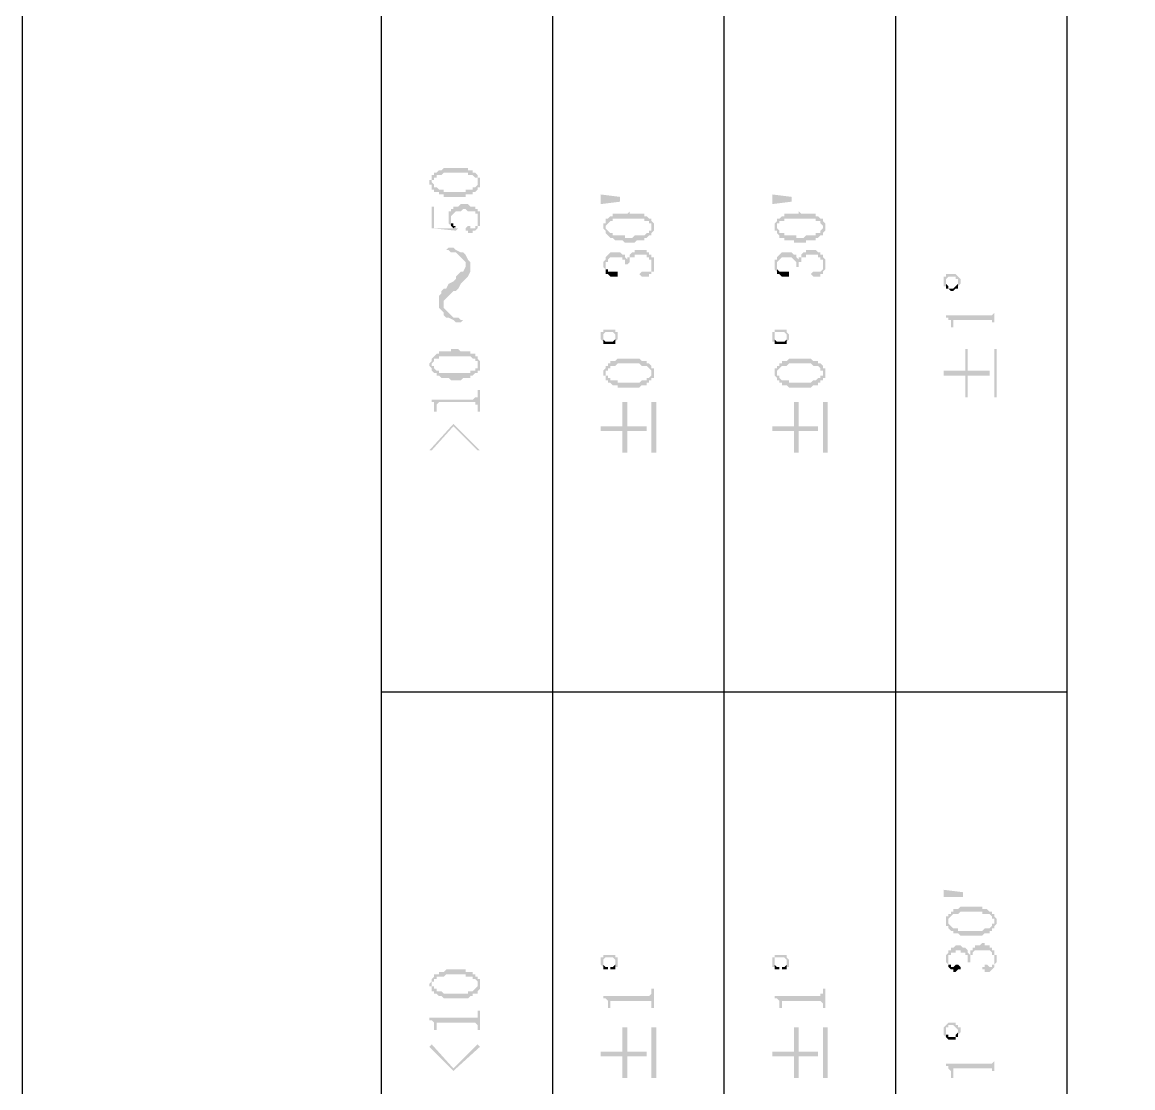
# Model space of a CAD drawing. Header units: millimetres. Extents: x 1167 to 2269, y 1197 to 1555.
# Drawn here: x 1409.28 to 1430.03, y 1494.99 to 1514.91 of the extents above; entities that cross this region are included whole.
import ezdxf

# ---------------------------------------------------------------- set-up
doc = ezdxf.new("R2010")
doc.units = ezdxf.units.MM

msp = doc.modelspace()

# ---------------------------------------------------------------- hatches: boundary and pattern name
at = {"transparency": 33554559}
for points in [[(1416.88561, 1511.91583), (1416.88561, 1511.8707), (1416.93074, 1511.8707), (1416.93074, 1511.82557), (1416.93074, 1511.78043), (1416.93074, 1511.91583), (1416.93074, 1511.96096), (1416.97587, 1511.96096), (1416.97587, 1512.0061), (1417.02101, 1512.0061), (1417.02101, 1512.05123), (1417.11127, 1512.05123), (1417.1564, 1512.09636), (1417.60772, 1512.09636), (1417.60772, 1512.05123), (1417.69799, 1512.05123), (1417.74312, 1512.0061), (1417.78825, 1512.0061), (1417.78825, 1511.96096), (1417.78825, 1511.91583), (1417.78825, 1512.05123), (1417.78825, 1512.05123), (1417.74312, 1512.09636), (1417.69799, 1512.09636), (1417.69799, 1512.14149), (1417.60772, 1512.14149), (1417.60772, 1512.18662), (1417.1564, 1512.18662), (1417.11127, 1512.14149), (1417.06614, 1512.14149), (1417.02101, 1512.09636), (1416.97587, 1512.09636), (1416.97587, 1512.05123), (1416.93074, 1512.05123), (1416.93074, 1512.0061), (1416.93074, 1511.96096), (1416.88561, 1511.96096)], [(1416.93074, 1511.78043), (1416.97587, 1511.78043), (1416.97587, 1511.7353), (1417.06614, 1511.7353), (1417.06614, 1511.69017), (1417.1564, 1511.69017), (1417.1564, 1511.64504), (1417.56259, 1511.64504), (1417.56259, 1511.69017), (1417.69799, 1511.69017), (1417.69799, 1511.7353), (1417.74312, 1511.7353), (1417.78825, 1511.78043), (1417.78825, 1511.82557), (1417.83339, 1511.82557), (1417.83339, 1511.8707), (1417.83339, 1511.91583), (1417.83339, 1511.96096), (1417.83339, 1512.0061), (1417.78825, 1512.0061), (1417.78825, 1512.05123), (1417.78825, 1511.91583), (1417.78825, 1511.8707), (1417.78825, 1511.8707), (1417.74312, 1511.82557), (1417.69799, 1511.82557), (1417.69799, 1511.78043), (1417.56259, 1511.78043), (1417.56259, 1511.7353), (1417.1564, 1511.7353), (1417.1564, 1511.78043), (1417.06614, 1511.78043), (1417.02101, 1511.82557), (1416.97587, 1511.82557), (1416.97587, 1511.8707), (1416.97587, 1511.8707), (1416.93074, 1511.91583), (1416.93074, 1511.91583)], [(1420.08999, 1511.69017), (1420.45105, 1511.64504), (1420.45105, 1511.55477), (1420.08999, 1511.50964)], [(1423.29438, 1511.69017), (1423.65544, 1511.64504), (1423.65544, 1511.55477), (1423.29438, 1511.50964)], [(1416.93074, 1511.46451), (1416.93074, 1511.05832), (1417.38206, 1511.01319), (1417.4272, 1511.05832), (1417.38206, 1511.05832), (1417.38206, 1511.10345), (1417.33693, 1511.05832), (1416.97587, 1511.05832), (1416.97587, 1511.46451)], [(1417.24667, 1511.28398), (1417.24667, 1511.19372), (1417.24667, 1511.14858), (1417.24667, 1511.14858), (1417.2918, 1511.10345), (1417.2918, 1511.23885), (1417.2918, 1511.28398), (1417.2918, 1511.28398), (1417.33693, 1511.32911), (1417.33693, 1511.32911), (1417.38206, 1511.37424), (1417.47233, 1511.37424), (1417.51746, 1511.41938), (1417.56259, 1511.41938), (1417.60772, 1511.37424), (1417.74312, 1511.37424), (1417.74312, 1511.32911), (1417.78825, 1511.32911), (1417.78825, 1511.28398), (1417.78825, 1511.23885), (1417.78825, 1511.10345), (1417.83339, 1511.10345), (1417.83339, 1511.14858), (1417.83339, 1511.23885), (1417.83339, 1511.28398), (1417.83339, 1511.37424), (1417.78825, 1511.37424), (1417.78825, 1511.41938), (1417.74312, 1511.41938), (1417.74312, 1511.46451), (1417.65286, 1511.46451), (1417.60772, 1511.50964), (1417.47233, 1511.50964), (1417.4272, 1511.46451), (1417.33693, 1511.46451), (1417.33693, 1511.41938), (1417.2918, 1511.41938), (1417.2918, 1511.37424), (1417.24667, 1511.37424), (1417.24667, 1511.32911)], [(1420.13513, 1511.05832), (1420.13513, 1511.05832), (1420.18026, 1511.01319), (1420.18026, 1510.96806), (1420.18026, 1511.10345), (1420.18026, 1511.10345), (1420.22539, 1511.14858), (1420.22539, 1511.14858), (1420.27052, 1511.19372), (1420.31566, 1511.19372), (1420.31566, 1511.23885), (1420.90237, 1511.23885), (1420.90237, 1511.19372), (1420.99264, 1511.19372), (1420.99264, 1511.14858), (1421.03777, 1511.14858), (1421.03777, 1511.10345), (1421.03777, 1511.05832), (1421.03777, 1511.23885), (1420.99264, 1511.23885), (1420.94751, 1511.28398), (1420.90237, 1511.28398), (1420.90237, 1511.32911), (1420.63158, 1511.32911), (1420.63158, 1511.37424), (1420.63158, 1511.37424), (1420.58645, 1511.32911), (1420.31566, 1511.32911), (1420.31566, 1511.28398), (1420.27052, 1511.28398), (1420.22539, 1511.23885), (1420.18026, 1511.23885), (1420.18026, 1511.19372), (1420.18026, 1511.14858), (1420.13513, 1511.14858), (1420.13513, 1511.10345)], [(1423.33951, 1511.05832), (1423.33951, 1511.01319), (1423.38464, 1511.01319), (1423.38464, 1510.96806), (1423.38464, 1511.10345), (1423.38464, 1511.14858), (1423.42977, 1511.14858), (1423.42977, 1511.19372), (1423.52004, 1511.19372), (1423.52004, 1511.23885), (1424.10676, 1511.23885), (1424.10676, 1511.19372), (1424.19702, 1511.19372), (1424.19702, 1511.14858), (1424.19702, 1511.14858), (1424.24215, 1511.10345), (1424.24215, 1511.05832), (1424.24215, 1511.23885), (1424.19702, 1511.23885), (1424.15189, 1511.28398), (1424.10676, 1511.28398), (1424.10676, 1511.32911), (1423.83596, 1511.32911), (1423.79083, 1511.37424), (1423.79083, 1511.32911), (1423.52004, 1511.32911), (1423.52004, 1511.28398), (1423.47491, 1511.28398), (1423.42977, 1511.23885), (1423.38464, 1511.23885), (1423.38464, 1511.19372), (1423.38464, 1511.19372), (1423.33951, 1511.14858), (1423.33951, 1511.10345)], [(1417.2918, 1511.10345), (1417.2918, 1511.10345), (1417.33693, 1511.05832), (1417.33693, 1511.05832), (1417.38206, 1511.10345), (1417.33693, 1511.10345), (1417.33693, 1511.14858), (1417.2918, 1511.14858), (1417.2918, 1511.19372), (1417.2918, 1511.23885)], [(1417.56259, 1511.05832), (1417.56259, 1511.01319), (1417.60772, 1511.01319), (1417.60772, 1510.96806), (1417.69799, 1510.96806), (1417.69799, 1511.01319), (1417.74312, 1511.01319), (1417.78825, 1511.05832), (1417.78825, 1511.23885), (1417.78825, 1511.14858), (1417.78825, 1511.10345), (1417.74312, 1511.10345), (1417.74312, 1511.05832), (1417.65286, 1511.05832), (1417.65286, 1511.10345), (1417.60772, 1511.10345)], [(1420.18026, 1510.96806), (1420.22539, 1510.92292), (1420.22539, 1510.92292), (1420.27052, 1510.87779), (1420.31566, 1510.87779), (1420.36079, 1510.83266), (1420.49618, 1510.83266), (1420.54132, 1510.78753), (1420.72184, 1510.78753), (1420.76698, 1510.83266), (1420.90237, 1510.83266), (1420.90237, 1510.87779), (1420.94751, 1510.87779), (1420.99264, 1510.92292), (1421.03777, 1510.92292), (1421.03777, 1510.96806), (1421.03777, 1510.96806), (1421.0829, 1511.01319), (1421.0829, 1511.05832), (1421.0829, 1511.10345), (1421.0829, 1511.14858), (1421.0829, 1511.14858), (1421.03777, 1511.19372), (1421.03777, 1511.05832), (1421.03777, 1511.01319), (1420.99264, 1511.01319), (1420.99264, 1510.96806), (1420.94751, 1510.96806), (1420.90237, 1510.92292), (1420.72184, 1510.92292), (1420.67671, 1510.87779), (1420.54132, 1510.87779), (1420.54132, 1510.92292), (1420.31566, 1510.92292), (1420.31566, 1510.96806), (1420.27052, 1510.96806), (1420.22539, 1511.01319), (1420.22539, 1511.01319), (1420.18026, 1511.05832), (1420.18026, 1511.05832)], [(1423.38464, 1510.96806), (1423.42977, 1510.92292), (1423.42977, 1510.87779), (1423.52004, 1510.87779), (1423.52004, 1510.83266), (1423.70057, 1510.83266), (1423.70057, 1510.78753), (1423.92623, 1510.78753), (1423.92623, 1510.83266), (1424.10676, 1510.83266), (1424.10676, 1510.87779), (1424.15189, 1510.87779), (1424.19702, 1510.92292), (1424.24215, 1510.92292), (1424.24215, 1510.96806), (1424.24215, 1510.96806), (1424.28729, 1511.01319), (1424.28729, 1511.05832), (1424.28729, 1511.10345), (1424.28729, 1511.14858), (1424.28729, 1511.14858), (1424.24215, 1511.19372), (1424.24215, 1511.05832), (1424.24215, 1511.05832), (1424.19702, 1511.01319), (1424.19702, 1510.96806), (1424.10676, 1510.96806), (1424.10676, 1510.92292), (1423.92623, 1510.92292), (1423.8811, 1510.87779), (1423.7457, 1510.87779), (1423.7457, 1510.92292), (1423.52004, 1510.92292), (1423.52004, 1510.96806), (1423.42977, 1510.96806), (1423.42977, 1511.01319), (1423.42977, 1511.01319), (1423.38464, 1511.05832), (1423.38464, 1511.05832)], [(1417.20154, 1510.65213), (1417.24667, 1510.65213), (1417.2918, 1510.607), (1417.38206, 1510.607), (1417.4272, 1510.56187), (1417.47233, 1510.51673), (1417.47233, 1510.51673), (1417.51746, 1510.4716), (1417.56259, 1510.42647), (1417.56259, 1510.11054), (1417.56259, 1510.11054), (1417.60772, 1510.15568), (1417.65286, 1510.24594), (1417.65286, 1510.42647), (1417.60772, 1510.4716), (1417.56259, 1510.56187), (1417.56259, 1510.56187), (1417.51746, 1510.607), (1417.47233, 1510.607), (1417.38206, 1510.65213), (1417.33693, 1510.69726), (1417.24667, 1510.69726)], [(1420.13513, 1510.38134), (1420.13513, 1510.3362), (1420.13513, 1510.3362), (1420.18026, 1510.29107), (1420.18026, 1510.24594), (1420.18026, 1510.38134), (1420.18026, 1510.42647), (1420.22539, 1510.42647), (1420.22539, 1510.4716), (1420.22539, 1510.4716), (1420.27052, 1510.51673), (1420.49618, 1510.51673), (1420.49618, 1510.4716), (1420.54132, 1510.4716), (1420.54132, 1510.42647), (1420.54132, 1510.38134), (1420.58645, 1510.38134), (1420.58645, 1510.3362), (1420.58645, 1510.38134), (1420.63158, 1510.42647), (1420.63158, 1510.4716), (1420.63158, 1510.51673), (1420.72184, 1510.51673), (1420.72184, 1510.56187), (1420.94751, 1510.56187), (1420.94751, 1510.51673), (1420.99264, 1510.51673), (1420.99264, 1510.4716), (1421.03777, 1510.4716), (1421.03777, 1510.42647), (1421.03777, 1510.38134), (1421.03777, 1510.56187), (1420.99264, 1510.56187), (1420.99264, 1510.607), (1420.94751, 1510.607), (1420.94751, 1510.65213), (1420.72184, 1510.65213), (1420.72184, 1510.607), (1420.67671, 1510.607), (1420.63158, 1510.56187), (1420.63158, 1510.51673), (1420.58645, 1510.51673), (1420.58645, 1510.4716), (1420.58645, 1510.4716), (1420.54132, 1510.51673), (1420.54132, 1510.56187), (1420.49618, 1510.56187), (1420.45105, 1510.607), (1420.27052, 1510.607), (1420.22539, 1510.56187), (1420.22539, 1510.56187), (1420.18026, 1510.51673), (1420.18026, 1510.4716), (1420.18026, 1510.4716), (1420.13513, 1510.42647), (1420.13513, 1510.42647)], [(1423.33951, 1510.38134), (1423.33951, 1510.3362), (1423.33951, 1510.29107), (1423.38464, 1510.24594), (1423.38464, 1510.38134), (1423.38464, 1510.42647), (1423.38464, 1510.42647), (1423.42977, 1510.4716), (1423.42977, 1510.4716), (1423.47491, 1510.51673), (1423.65544, 1510.51673), (1423.70057, 1510.4716), (1423.70057, 1510.4716), (1423.7457, 1510.42647), (1423.7457, 1510.38134), (1423.7457, 1510.3362), (1423.79083, 1510.3362), (1423.79083, 1510.42647), (1423.83596, 1510.42647), (1423.83596, 1510.4716), (1423.83596, 1510.51673), (1423.92623, 1510.51673), (1423.92623, 1510.56187), (1424.15189, 1510.56187), (1424.15189, 1510.51673), (1424.19702, 1510.51673), (1424.19702, 1510.4716), (1424.24215, 1510.4716), (1424.24215, 1510.42647), (1424.24215, 1510.38134), (1424.24215, 1510.56187), (1424.19702, 1510.56187), (1424.19702, 1510.607), (1424.15189, 1510.607), (1424.10676, 1510.65213), (1423.92623, 1510.65213), (1423.92623, 1510.607), (1423.8811, 1510.607), (1423.83596, 1510.56187), (1423.83596, 1510.51673), (1423.79083, 1510.51673), (1423.79083, 1510.4716), (1423.79083, 1510.4716), (1423.7457, 1510.51673), (1423.7457, 1510.56187), (1423.70057, 1510.56187), (1423.65544, 1510.607), (1423.47491, 1510.607), (1423.42977, 1510.56187), (1423.42977, 1510.56187), (1423.38464, 1510.51673), (1423.38464, 1510.4716), (1423.33951, 1510.4716), (1423.33951, 1510.42647), (1423.33951, 1510.42647)], [(1417.06614, 1509.65922), (1417.06614, 1509.56896), (1417.11127, 1509.52383), (1417.1564, 1509.47869), (1417.1564, 1509.70435), (1417.20154, 1509.74949), (1417.24667, 1509.79462), (1417.2918, 1509.83975), (1417.33693, 1509.88488), (1417.38206, 1509.88488), (1417.4272, 1509.93002), (1417.47233, 1510.02028), (1417.47233, 1510.02028), (1417.51746, 1510.06541), (1417.56259, 1510.11054), (1417.56259, 1510.38134), (1417.56259, 1510.3362), (1417.51746, 1510.24594), (1417.47233, 1510.24594), (1417.4272, 1510.20081), (1417.38206, 1510.15568), (1417.38206, 1510.11054), (1417.33693, 1510.06541), (1417.24667, 1510.02028), (1417.24667, 1510.02028), (1417.20154, 1509.93002), (1417.1564, 1509.93002), (1417.11127, 1509.88488), (1417.11127, 1509.83975), (1417.06614, 1509.79462), (1417.06614, 1509.74949)], [(1420.18026, 1510.24594), (1420.18026, 1510.20081), (1420.22539, 1510.20081), (1420.27052, 1510.15568), (1420.40592, 1510.15568), (1420.40592, 1510.20081), (1420.40592, 1510.24594), (1420.22539, 1510.24594), (1420.22539, 1510.29107), (1420.18026, 1510.29107), (1420.18026, 1510.38134)], [(1420.81211, 1510.20081), (1420.81211, 1510.20081), (1420.85724, 1510.15568), (1420.99264, 1510.15568), (1420.99264, 1510.20081), (1421.03777, 1510.20081), (1421.03777, 1510.24594), (1421.0829, 1510.24594), (1421.0829, 1510.3362), (1421.0829, 1510.38134), (1421.0829, 1510.42647), (1421.0829, 1510.51673), (1421.03777, 1510.51673), (1421.03777, 1510.3362), (1421.03777, 1510.29107), (1421.03777, 1510.24594), (1420.85724, 1510.24594)], [(1423.38464, 1510.24594), (1423.38464, 1510.20081), (1423.42977, 1510.20081), (1423.47491, 1510.15568), (1423.6103, 1510.15568), (1423.6103, 1510.20081), (1423.6103, 1510.24594), (1423.42977, 1510.24594), (1423.38464, 1510.29107), (1423.38464, 1510.38134)], [(1424.01649, 1510.20081), (1424.01649, 1510.20081), (1424.06163, 1510.15568), (1424.19702, 1510.15568), (1424.19702, 1510.20081), (1424.24215, 1510.20081), (1424.24215, 1510.24594), (1424.24215, 1510.24594), (1424.28729, 1510.29107), (1424.28729, 1510.3362), (1424.28729, 1510.38134), (1424.28729, 1510.42647), (1424.28729, 1510.4716), (1424.24215, 1510.51673), (1424.24215, 1510.3362), (1424.24215, 1510.29107), (1424.24215, 1510.29107), (1424.19702, 1510.24594), (1424.06163, 1510.24594)], [(1426.49876, 1510.06541), (1426.49876, 1510.02028), (1426.49876, 1509.97515), (1426.54389, 1509.97515), (1426.54389, 1510.06541), (1426.54389, 1510.11054), (1426.54389, 1510.11054), (1426.58903, 1510.15568), (1426.72442, 1510.15568), (1426.72442, 1510.11054), (1426.76956, 1510.11054), (1426.76956, 1509.93002), (1426.76956, 1509.97515), (1426.76956, 1509.97515), (1426.81469, 1510.02028), (1426.81469, 1510.06541), (1426.81469, 1510.11054), (1426.76956, 1510.15568), (1426.76956, 1510.15568), (1426.72442, 1510.20081), (1426.54389, 1510.20081), (1426.54389, 1510.15568), (1426.49876, 1510.15568), (1426.49876, 1510.11054), (1426.49876, 1510.11054)], [(1426.54389, 1509.97515), (1426.54389, 1509.93002), (1426.58903, 1509.93002), (1426.63416, 1509.88488), (1426.67929, 1509.88488), (1426.72442, 1509.93002), (1426.76956, 1509.93002), (1426.76956, 1510.06541), (1426.76956, 1510.02028), (1426.76956, 1510.02028), (1426.72442, 1509.97515), (1426.72442, 1509.97515), (1426.67929, 1509.93002), (1426.58903, 1509.93002), (1426.58903, 1509.97515), (1426.58903, 1509.97515), (1426.54389, 1510.02028), (1426.54389, 1510.06541), (1426.54389, 1510.06541)], [(1417.1564, 1509.47869), (1417.1564, 1509.43356), (1417.20154, 1509.38843), (1417.24667, 1509.38843), (1417.33693, 1509.3433), (1417.38206, 1509.29816), (1417.47233, 1509.29816), (1417.51746, 1509.3433), (1417.47233, 1509.3433), (1417.4272, 1509.38843), (1417.33693, 1509.38843), (1417.2918, 1509.43356), (1417.24667, 1509.47869), (1417.24667, 1509.47869), (1417.20154, 1509.52383), (1417.1564, 1509.56896), (1417.1564, 1509.61409)], [(1426.54389, 1509.43356), (1426.54389, 1509.38843), (1426.58903, 1509.38843), (1426.58903, 1509.3433), (1426.63416, 1509.3433), (1426.63416, 1509.25303), (1426.63416, 1509.2079), (1426.67929, 1509.2079), (1426.67929, 1509.29816), (1426.67929, 1509.3433), (1427.40141, 1509.3433), (1427.40141, 1509.29816), (1427.44654, 1509.29816), (1427.44654, 1509.25303), (1427.44654, 1509.2079), (1427.44654, 1509.56896), (1427.44654, 1509.52383), (1427.44654, 1509.47869), (1427.40141, 1509.43356), (1427.35627, 1509.43356)], [(1420.08999, 1509.02737), (1420.08999, 1508.98224), (1420.08999, 1508.98224), (1420.13513, 1508.93711), (1420.13513, 1509.0725), (1420.13513, 1509.0725), (1420.18026, 1509.11764), (1420.31566, 1509.11764), (1420.36079, 1509.0725), (1420.36079, 1508.93711), (1420.36079, 1508.93711), (1420.40592, 1508.98224), (1420.40592, 1509.02737), (1420.40592, 1509.0725), (1420.40592, 1509.11764), (1420.36079, 1509.11764), (1420.36079, 1509.16277), (1420.13513, 1509.16277), (1420.13513, 1509.11764), (1420.08999, 1509.11764), (1420.08999, 1509.0725), (1420.08999, 1509.0725)], [(1423.29438, 1509.02737), (1423.29438, 1508.98224), (1423.29438, 1508.93711), (1423.33951, 1508.93711), (1423.33951, 1509.0725), (1423.33951, 1509.11764), (1423.52004, 1509.11764), (1423.56517, 1509.0725), (1423.56517, 1508.93711), (1423.56517, 1508.93711), (1423.6103, 1508.98224), (1423.6103, 1509.02737), (1423.6103, 1509.0725), (1423.6103, 1509.0725), (1423.56517, 1509.11764), (1423.56517, 1509.16277), (1423.33951, 1509.16277), (1423.33951, 1509.11764), (1423.29438, 1509.11764), (1423.29438, 1509.0725), (1423.29438, 1509.0725)], [(1420.13513, 1508.93711), (1420.13513, 1508.89198), (1420.36079, 1508.89198), (1420.36079, 1509.02737), (1420.36079, 1508.98224), (1420.36079, 1508.98224), (1420.31566, 1508.93711), (1420.18026, 1508.93711), (1420.13513, 1508.98224), (1420.13513, 1509.02737), (1420.13513, 1509.02737)], [(1423.33951, 1508.93711), (1423.33951, 1508.89198), (1423.56517, 1508.89198), (1423.56517, 1509.02737), (1423.56517, 1508.98224), (1423.56517, 1508.98224), (1423.52004, 1508.93711), (1423.38464, 1508.93711), (1423.33951, 1508.98224), (1423.33951, 1509.02737), (1423.33951, 1509.02737)], [(1416.88561, 1508.53092), (1416.88561, 1508.48579), (1416.88561, 1508.48579), (1416.93074, 1508.44065), (1416.93074, 1508.39552), (1416.93074, 1508.53092), (1416.93074, 1508.53092), (1416.97587, 1508.57605), (1416.97587, 1508.62118), (1417.06614, 1508.62118), (1417.06614, 1508.66631), (1417.65286, 1508.66631), (1417.69799, 1508.62118), (1417.74312, 1508.62118), (1417.74312, 1508.57605), (1417.78825, 1508.57605), (1417.78825, 1508.53092), (1417.78825, 1508.66631), (1417.74312, 1508.66631), (1417.74312, 1508.71145), (1417.65286, 1508.71145), (1417.65286, 1508.75658), (1417.47233, 1508.75658), (1417.4272, 1508.80171), (1417.2918, 1508.80171), (1417.2918, 1508.75658), (1417.06614, 1508.75658), (1417.06614, 1508.71145), (1417.02101, 1508.71145), (1416.97587, 1508.66631), (1416.97587, 1508.66631), (1416.93074, 1508.62118), (1416.93074, 1508.57605), (1416.93074, 1508.57605)], [(1426.49876, 1508.39552), (1426.49876, 1508.30526), (1426.90495, 1508.30526), (1426.90495, 1507.89907), (1426.95008, 1507.89907), (1426.95008, 1508.30526), (1427.35627, 1508.30526), (1427.35627, 1508.39552), (1426.95008, 1508.39552), (1426.95008, 1508.80171), (1426.90495, 1508.80171), (1426.90495, 1508.39552)], [(1427.49167, 1507.89907), (1427.49167, 1508.80171), (1427.44654, 1508.80171), (1427.44654, 1507.89907)], [(1416.93074, 1508.39552), (1416.97587, 1508.35039), (1417.02101, 1508.35039), (1417.02101, 1508.30526), (1417.06614, 1508.30526), (1417.11127, 1508.26012), (1417.24667, 1508.26012), (1417.2918, 1508.21499), (1417.47233, 1508.21499), (1417.51746, 1508.26012), (1417.65286, 1508.26012), (1417.65286, 1508.30526), (1417.69799, 1508.30526), (1417.74312, 1508.35039), (1417.78825, 1508.35039), (1417.78825, 1508.39552), (1417.83339, 1508.39552), (1417.83339, 1508.44065), (1417.83339, 1508.53092), (1417.83339, 1508.57605), (1417.83339, 1508.57605), (1417.78825, 1508.62118), (1417.78825, 1508.48579), (1417.78825, 1508.44065), (1417.74312, 1508.44065), (1417.74312, 1508.39552), (1417.65286, 1508.39552), (1417.65286, 1508.35039), (1417.06614, 1508.35039), (1417.06614, 1508.39552), (1417.02101, 1508.39552), (1416.97587, 1508.44065), (1416.97587, 1508.48579), (1416.93074, 1508.48579), (1416.93074, 1508.53092)], [(1420.13513, 1508.35039), (1420.13513, 1508.30526), (1420.18026, 1508.30526), (1420.18026, 1508.26012), (1420.18026, 1508.21499), (1420.18026, 1508.35039), (1420.18026, 1508.39552), (1420.22539, 1508.39552), (1420.22539, 1508.44065), (1420.27052, 1508.44065), (1420.27052, 1508.48579), (1420.36079, 1508.48579), (1420.40592, 1508.53092), (1420.81211, 1508.53092), (1420.85724, 1508.48579), (1420.94751, 1508.48579), (1420.99264, 1508.44065), (1420.99264, 1508.44065), (1421.03777, 1508.39552), (1421.03777, 1508.35039), (1421.03777, 1508.48579), (1421.03777, 1508.48579), (1420.99264, 1508.53092), (1420.94751, 1508.53092), (1420.94751, 1508.57605), (1420.85724, 1508.57605), (1420.81211, 1508.62118), (1420.40592, 1508.62118), (1420.36079, 1508.57605), (1420.27052, 1508.57605), (1420.27052, 1508.53092), (1420.22539, 1508.53092), (1420.22539, 1508.48579), (1420.18026, 1508.48579), (1420.18026, 1508.44065), (1420.18026, 1508.44065), (1420.13513, 1508.39552), (1420.13513, 1508.39552)], [(1420.18026, 1508.21499), (1420.22539, 1508.21499), (1420.22539, 1508.16986), (1420.27052, 1508.16986), (1420.31566, 1508.12473), (1420.40592, 1508.12473), (1420.40592, 1508.0796), (1420.81211, 1508.0796), (1420.85724, 1508.12473), (1420.94751, 1508.12473), (1420.94751, 1508.16986), (1420.99264, 1508.16986), (1420.99264, 1508.21499), (1421.03777, 1508.21499), (1421.03777, 1508.26012), (1421.0829, 1508.26012), (1421.0829, 1508.30526), (1421.0829, 1508.35039), (1421.0829, 1508.39552), (1421.0829, 1508.44065), (1421.03777, 1508.44065), (1421.03777, 1508.48579), (1421.03777, 1508.35039), (1421.03777, 1508.30526), (1421.03777, 1508.30526), (1420.99264, 1508.26012), (1420.94751, 1508.26012), (1420.94751, 1508.21499), (1420.85724, 1508.21499), (1420.81211, 1508.16986), (1420.40592, 1508.16986), (1420.40592, 1508.21499), (1420.27052, 1508.21499), (1420.27052, 1508.26012), (1420.22539, 1508.26012), (1420.22539, 1508.30526), (1420.18026, 1508.30526), (1420.18026, 1508.35039), (1420.18026, 1508.35039)], [(1423.33951, 1508.35039), (1423.33951, 1508.30526), (1423.33951, 1508.30526), (1423.38464, 1508.26012), (1423.38464, 1508.21499), (1423.38464, 1508.35039), (1423.38464, 1508.39552), (1423.38464, 1508.39552), (1423.42977, 1508.44065), (1423.42977, 1508.44065), (1423.47491, 1508.48579), (1423.56517, 1508.48579), (1423.6103, 1508.53092), (1424.01649, 1508.53092), (1424.06163, 1508.48579), (1424.15189, 1508.48579), (1424.19702, 1508.44065), (1424.19702, 1508.39552), (1424.24215, 1508.39552), (1424.24215, 1508.35039), (1424.24215, 1508.48579), (1424.24215, 1508.48579), (1424.19702, 1508.53092), (1424.15189, 1508.53092), (1424.15189, 1508.57605), (1424.06163, 1508.57605), (1424.01649, 1508.62118), (1423.6103, 1508.62118), (1423.56517, 1508.57605), (1423.47491, 1508.57605), (1423.47491, 1508.53092), (1423.42977, 1508.53092), (1423.42977, 1508.48579), (1423.38464, 1508.48579), (1423.38464, 1508.44065), (1423.33951, 1508.44065), (1423.33951, 1508.39552), (1423.33951, 1508.39552)], [(1423.38464, 1508.21499), (1423.42977, 1508.21499), (1423.42977, 1508.16986), (1423.47491, 1508.16986), (1423.47491, 1508.12473), (1423.56517, 1508.12473), (1423.6103, 1508.0796), (1424.01649, 1508.0796), (1424.06163, 1508.12473), (1424.15189, 1508.12473), (1424.15189, 1508.16986), (1424.19702, 1508.16986), (1424.19702, 1508.21499), (1424.24215, 1508.21499), (1424.24215, 1508.26012), (1424.28729, 1508.26012), (1424.28729, 1508.30526), (1424.28729, 1508.35039), (1424.28729, 1508.39552), (1424.28729, 1508.44065), (1424.24215, 1508.44065), (1424.24215, 1508.48579), (1424.24215, 1508.35039), (1424.24215, 1508.30526), (1424.19702, 1508.30526), (1424.19702, 1508.26012), (1424.15189, 1508.26012), (1424.10676, 1508.21499), (1424.06163, 1508.21499), (1424.01649, 1508.16986), (1423.6103, 1508.16986), (1423.6103, 1508.21499), (1423.47491, 1508.21499), (1423.42977, 1508.26012), (1423.42977, 1508.30526), (1423.38464, 1508.30526), (1423.38464, 1508.35039), (1423.38464, 1508.35039)], [(1416.88561, 1507.85394), (1416.93074, 1507.85394), (1416.93074, 1507.8088), (1416.97587, 1507.8088), (1416.97587, 1507.76367), (1416.97587, 1507.62827), (1417.02101, 1507.62827), (1417.02101, 1507.76367), (1417.02101, 1507.76367), (1417.06614, 1507.8088), (1417.74312, 1507.8088), (1417.74312, 1507.76367), (1417.78825, 1507.76367), (1417.78825, 1507.62827), (1417.83339, 1507.62827), (1417.83339, 1508.03446), (1417.78825, 1508.03446), (1417.78825, 1507.9442), (1417.78825, 1507.89907), (1417.74312, 1507.89907), (1417.69799, 1507.85394)], [(1420.08999, 1507.35748), (1420.08999, 1507.26722), (1420.49618, 1507.26722), (1420.49618, 1506.86103), (1420.58645, 1506.86103), (1420.58645, 1507.26722), (1420.94751, 1507.26722), (1420.94751, 1507.35748), (1420.58645, 1507.35748), (1420.58645, 1507.8088), (1420.49618, 1507.8088), (1420.49618, 1507.35748)], [(1421.12803, 1506.86103), (1421.12803, 1507.8088), (1421.03777, 1507.8088), (1421.03777, 1506.86103)], [(1423.29438, 1507.35748), (1423.29438, 1507.26722), (1423.70057, 1507.26722), (1423.70057, 1506.86103), (1423.79083, 1506.86103), (1423.79083, 1507.26722), (1424.15189, 1507.26722), (1424.15189, 1507.35748), (1423.79083, 1507.35748), (1423.79083, 1507.8088), (1423.70057, 1507.8088), (1423.70057, 1507.35748)], [(1424.33242, 1506.86103), (1424.33242, 1507.8088), (1424.24215, 1507.8088), (1424.24215, 1506.86103)], [(1416.88561, 1506.90616), (1416.93074, 1506.90616), (1417.33693, 1507.35748), (1417.78825, 1506.90616), (1417.83339, 1506.90616), (1417.33693, 1507.40261)], [(1426.49876, 1498.6921), (1426.85982, 1498.64697), (1426.85982, 1498.55671), (1426.49876, 1498.55671)], [(1426.54389, 1498.10539), (1426.54389, 1498.06025), (1426.54389, 1498.01512), (1426.58903, 1498.01512), (1426.58903, 1497.96999), (1426.58903, 1498.10539), (1426.58903, 1498.15052), (1426.58903, 1498.15052), (1426.63416, 1498.19565), (1426.63416, 1498.19565), (1426.67929, 1498.24078), (1426.76956, 1498.24078), (1426.81469, 1498.28591), (1427.22088, 1498.28591), (1427.22088, 1498.24078), (1427.35627, 1498.24078), (1427.40141, 1498.19565), (1427.40141, 1498.15052), (1427.44654, 1498.15052), (1427.44654, 1498.10539), (1427.44654, 1498.24078), (1427.40141, 1498.24078), (1427.40141, 1498.28591), (1427.35627, 1498.28591), (1427.31114, 1498.33105), (1427.22088, 1498.33105), (1427.22088, 1498.37618), (1426.81469, 1498.37618), (1426.76956, 1498.33105), (1426.67929, 1498.33105), (1426.67929, 1498.28591), (1426.63416, 1498.28591), (1426.63416, 1498.24078), (1426.58903, 1498.24078), (1426.58903, 1498.19565), (1426.54389, 1498.19565), (1426.54389, 1498.15052), (1426.54389, 1498.15052)], [(1426.58903, 1497.96999), (1426.58903, 1497.96999), (1426.63416, 1497.92486), (1426.67929, 1497.92486), (1426.67929, 1497.87973), (1426.76956, 1497.87973), (1426.81469, 1497.83459), (1427.22088, 1497.83459), (1427.26601, 1497.87973), (1427.35627, 1497.87973), (1427.35627, 1497.92486), (1427.40141, 1497.92486), (1427.40141, 1497.96999), (1427.44654, 1497.96999), (1427.44654, 1498.01512), (1427.44654, 1498.01512), (1427.49167, 1498.06025), (1427.49167, 1498.10539), (1427.49167, 1498.15052), (1427.49167, 1498.15052), (1427.44654, 1498.19565), (1427.44654, 1498.24078), (1427.44654, 1498.10539), (1427.44654, 1498.06025), (1427.40141, 1498.06025), (1427.40141, 1498.01512), (1427.40141, 1498.01512), (1427.35627, 1497.96999), (1427.26601, 1497.96999), (1427.22088, 1497.92486), (1426.76956, 1497.92486), (1426.76956, 1497.96999), (1426.67929, 1497.96999), (1426.63416, 1498.01512), (1426.63416, 1498.01512), (1426.58903, 1498.06025), (1426.58903, 1498.10539), (1426.58903, 1498.10539)], [(1426.54389, 1497.4284), (1426.54389, 1497.38327), (1426.54389, 1497.33814), (1426.54389, 1497.33814), (1426.58903, 1497.29301), (1426.58903, 1497.38327), (1426.58903, 1497.4284), (1426.58903, 1497.47354), (1426.63416, 1497.47354), (1426.63416, 1497.51867), (1426.72442, 1497.51867), (1426.72442, 1497.5638), (1426.81469, 1497.5638), (1426.81469, 1497.51867), (1426.90495, 1497.51867), (1426.90495, 1497.47354), (1426.95008, 1497.47354), (1426.95008, 1497.38327), (1426.95008, 1497.33814), (1426.99522, 1497.33814), (1426.99522, 1497.38327), (1426.99522, 1497.47354), (1427.04035, 1497.47354), (1427.04035, 1497.51867), (1427.04035, 1497.51867), (1427.08548, 1497.5638), (1427.35627, 1497.5638), (1427.40141, 1497.51867), (1427.40141, 1497.47354), (1427.44654, 1497.47354), (1427.44654, 1497.4284), (1427.44654, 1497.38327), (1427.44654, 1497.5638), (1427.40141, 1497.5638), (1427.40141, 1497.60893), (1427.35627, 1497.60893), (1427.35627, 1497.65406), (1427.26601, 1497.65406), (1427.26601, 1497.6992), (1427.22088, 1497.6992), (1427.17575, 1497.65406), (1427.08548, 1497.65406), (1427.08548, 1497.60893), (1427.04035, 1497.60893), (1427.04035, 1497.5638), (1426.99522, 1497.5638), (1426.99522, 1497.51867), (1426.99522, 1497.47354), (1426.95008, 1497.51867), (1426.95008, 1497.5638), (1426.95008, 1497.5638), (1426.90495, 1497.60893), (1426.85982, 1497.60893), (1426.81469, 1497.65406), (1426.72442, 1497.65406), (1426.67929, 1497.60893), (1426.63416, 1497.60893), (1426.63416, 1497.5638), (1426.58903, 1497.5638), (1426.58903, 1497.51867), (1426.58903, 1497.51867), (1426.54389, 1497.47354)], [(1420.08999, 1497.33814), (1420.08999, 1497.29301), (1420.08999, 1497.29301), (1420.13513, 1497.24787), (1420.13513, 1497.38327), (1420.13513, 1497.38327), (1420.18026, 1497.4284), (1420.31566, 1497.4284), (1420.36079, 1497.38327), (1420.36079, 1497.24787), (1420.40592, 1497.24787), (1420.40592, 1497.33814), (1420.40592, 1497.38327), (1420.40592, 1497.4284), (1420.36079, 1497.4284), (1420.36079, 1497.47354), (1420.13513, 1497.47354), (1420.13513, 1497.4284), (1420.08999, 1497.4284), (1420.08999, 1497.38327), (1420.08999, 1497.38327)], [(1423.29438, 1497.33814), (1423.29438, 1497.29301), (1423.29438, 1497.24787), (1423.33951, 1497.24787), (1423.33951, 1497.38327), (1423.33951, 1497.4284), (1423.52004, 1497.4284), (1423.56517, 1497.38327), (1423.56517, 1497.24787), (1423.6103, 1497.24787), (1423.6103, 1497.33814), (1423.6103, 1497.38327), (1423.6103, 1497.38327), (1423.56517, 1497.4284), (1423.56517, 1497.47354), (1423.33951, 1497.47354), (1423.33951, 1497.4284), (1423.29438, 1497.4284), (1423.29438, 1497.38327), (1423.29438, 1497.38327)], [(1427.22088, 1497.20274), (1427.26601, 1497.20274), (1427.26601, 1497.15761), (1427.35627, 1497.15761), (1427.40141, 1497.20274), (1427.40141, 1497.20274), (1427.44654, 1497.24787), (1427.44654, 1497.29301), (1427.44654, 1497.29301), (1427.49167, 1497.33814), (1427.49167, 1497.38327), (1427.49167, 1497.4284), (1427.49167, 1497.47354), (1427.44654, 1497.47354), (1427.44654, 1497.5638), (1427.44654, 1497.38327), (1427.44654, 1497.33814), (1427.44654, 1497.29301), (1427.40141, 1497.29301), (1427.40141, 1497.24787), (1427.35627, 1497.24787), (1427.31114, 1497.29301), (1427.26601, 1497.29301), (1427.26601, 1497.24787), (1427.22088, 1497.24787)], [(1420.13513, 1497.24787), (1420.13513, 1497.20274), (1420.36079, 1497.20274), (1420.36079, 1497.33814), (1420.36079, 1497.29301), (1420.36079, 1497.29301), (1420.31566, 1497.24787), (1420.27052, 1497.24787), (1420.27052, 1497.20274), (1420.22539, 1497.20274), (1420.22539, 1497.24787), (1420.18026, 1497.24787), (1420.13513, 1497.29301), (1420.13513, 1497.33814), (1420.13513, 1497.33814)], [(1423.33951, 1497.24787), (1423.33951, 1497.20274), (1423.56517, 1497.20274), (1423.56517, 1497.33814), (1423.56517, 1497.29301), (1423.56517, 1497.29301), (1423.52004, 1497.24787), (1423.47491, 1497.24787), (1423.47491, 1497.20274), (1423.42977, 1497.20274), (1423.42977, 1497.24787), (1423.38464, 1497.24787), (1423.33951, 1497.29301), (1423.33951, 1497.33814), (1423.33951, 1497.33814)], [(1426.58903, 1497.29301), (1426.58903, 1497.24787), (1426.58903, 1497.24787), (1426.63416, 1497.20274), (1426.67929, 1497.20274), (1426.67929, 1497.15761), (1426.72442, 1497.15761), (1426.76956, 1497.20274), (1426.81469, 1497.20274), (1426.81469, 1497.24787), (1426.81469, 1497.24787), (1426.76956, 1497.29301), (1426.72442, 1497.29301), (1426.67929, 1497.24787), (1426.63416, 1497.24787), (1426.63416, 1497.29301), (1426.58903, 1497.29301), (1426.58903, 1497.33814), (1426.58903, 1497.38327)], [(1416.88561, 1496.93195), (1416.88561, 1496.88682), (1416.93074, 1496.88682), (1416.93074, 1496.84169), (1416.93074, 1496.79655), (1416.93074, 1496.93195), (1416.93074, 1496.97708), (1416.97587, 1496.97708), (1416.97587, 1497.02221), (1417.02101, 1497.02221), (1417.02101, 1497.06735), (1417.1564, 1497.06735), (1417.20154, 1497.11248), (1417.56259, 1497.11248), (1417.56259, 1497.06735), (1417.69799, 1497.06735), (1417.69799, 1497.02221), (1417.74312, 1497.02221), (1417.78825, 1496.97708), (1417.78825, 1496.93195), (1417.78825, 1497.06735), (1417.74312, 1497.06735), (1417.74312, 1497.11248), (1417.69799, 1497.11248), (1417.69799, 1497.15761), (1417.56259, 1497.15761), (1417.56259, 1497.20274), (1417.20154, 1497.20274), (1417.1564, 1497.15761), (1417.06614, 1497.15761), (1417.06614, 1497.11248), (1416.97587, 1497.11248), (1416.97587, 1497.06735), (1416.97587, 1497.06735), (1416.93074, 1497.02221), (1416.93074, 1496.97708), (1416.93074, 1496.97708)], [(1416.93074, 1496.79655), (1416.97587, 1496.79655), (1416.97587, 1496.75142), (1417.02101, 1496.75142), (1417.06614, 1496.70629), (1417.11127, 1496.70629), (1417.1564, 1496.66116), (1417.60772, 1496.66116), (1417.65286, 1496.70629), (1417.69799, 1496.70629), (1417.69799, 1496.75142), (1417.78825, 1496.75142), (1417.78825, 1496.79655), (1417.78825, 1496.79655), (1417.83339, 1496.84169), (1417.83339, 1496.88682), (1417.83339, 1496.93195), (1417.83339, 1496.97708), (1417.83339, 1497.02221), (1417.78825, 1497.02221), (1417.78825, 1497.06735), (1417.78825, 1496.88682), (1417.78825, 1496.88682), (1417.74312, 1496.84169), (1417.74312, 1496.84169), (1417.69799, 1496.79655), (1417.60772, 1496.79655), (1417.60772, 1496.75142), (1417.1564, 1496.75142), (1417.11127, 1496.79655), (1417.02101, 1496.79655), (1417.02101, 1496.84169), (1416.97587, 1496.84169), (1416.97587, 1496.88682), (1416.93074, 1496.88682), (1416.93074, 1496.93195)], [(1420.13513, 1496.70629), (1420.13513, 1496.66116), (1420.18026, 1496.66116), (1420.22539, 1496.61602), (1420.22539, 1496.57089), (1420.22539, 1496.48063), (1420.27052, 1496.48063), (1420.27052, 1496.57089), (1420.27052, 1496.61602), (1421.03777, 1496.61602), (1421.03777, 1496.57089), (1421.03777, 1496.48063), (1421.0829, 1496.48063), (1421.0829, 1496.84169), (1421.03777, 1496.84169), (1421.03777, 1496.79655), (1421.03777, 1496.75142), (1421.03777, 1496.75142), (1420.99264, 1496.70629), (1420.94751, 1496.70629)], [(1423.33951, 1496.70629), (1423.33951, 1496.66116), (1423.38464, 1496.66116), (1423.42977, 1496.61602), (1423.42977, 1496.57089), (1423.42977, 1496.48063), (1423.47491, 1496.48063), (1423.47491, 1496.57089), (1423.47491, 1496.61602), (1424.19702, 1496.61602), (1424.24215, 1496.57089), (1424.24215, 1496.48063), (1424.28729, 1496.48063), (1424.28729, 1496.84169), (1424.24215, 1496.84169), (1424.24215, 1496.79655), (1424.24215, 1496.75142), (1424.19702, 1496.75142), (1424.19702, 1496.70629), (1424.15189, 1496.70629)], [(1416.88561, 1496.3001), (1416.88561, 1496.25497), (1416.93074, 1496.25497), (1416.97587, 1496.20983), (1416.97587, 1496.11957), (1416.97587, 1496.07444), (1417.02101, 1496.07444), (1417.02101, 1496.1647), (1417.02101, 1496.20983), (1417.74312, 1496.20983), (1417.78825, 1496.1647), (1417.78825, 1496.11957), (1417.78825, 1496.07444), (1417.83339, 1496.07444), (1417.83339, 1496.4355), (1417.78825, 1496.4355), (1417.78825, 1496.34523), (1417.78825, 1496.3001), (1417.69799, 1496.3001)], [(1420.08999, 1495.66825), (1420.08999, 1495.57798), (1420.49618, 1495.57798), (1420.49618, 1495.17179), (1420.58645, 1495.17179), (1420.58645, 1495.57798), (1420.94751, 1495.57798), (1420.94751, 1495.66825), (1420.58645, 1495.66825), (1420.58645, 1496.11957), (1420.49618, 1496.11957), (1420.49618, 1495.66825)], [(1421.12803, 1495.17179), (1421.12803, 1496.11957), (1421.03777, 1496.11957), (1421.03777, 1495.17179)], [(1423.29438, 1495.66825), (1423.29438, 1495.57798), (1423.70057, 1495.57798), (1423.70057, 1495.17179), (1423.79083, 1495.17179), (1423.79083, 1495.57798), (1424.15189, 1495.57798), (1424.15189, 1495.66825), (1423.79083, 1495.66825), (1423.79083, 1496.11957), (1423.70057, 1496.11957), (1423.70057, 1495.66825)], [(1424.33242, 1495.17179), (1424.33242, 1496.11957), (1424.24215, 1496.11957), (1424.24215, 1495.17179)], [(1426.49876, 1496.07444), (1426.49876, 1496.02931), (1426.49876, 1495.98417), (1426.49876, 1495.98417), (1426.54389, 1495.93904), (1426.54389, 1496.11957), (1426.58903, 1496.11957), (1426.58903, 1496.1647), (1426.67929, 1496.1647), (1426.72442, 1496.11957), (1426.72442, 1496.11957), (1426.76956, 1496.07444), (1426.76956, 1495.93904), (1426.76956, 1495.98417), (1426.76956, 1495.98417), (1426.81469, 1496.02931), (1426.81469, 1496.07444), (1426.81469, 1496.11957), (1426.76956, 1496.11957), (1426.76956, 1496.1647), (1426.72442, 1496.1647), (1426.72442, 1496.20983), (1426.58903, 1496.20983), (1426.54389, 1496.1647), (1426.54389, 1496.1647), (1426.49876, 1496.11957)], [(1426.54389, 1495.93904), (1426.54389, 1495.93904), (1426.58903, 1495.89391), (1426.72442, 1495.89391), (1426.72442, 1495.93904), (1426.76956, 1495.93904), (1426.76956, 1496.07444), (1426.76956, 1496.02931), (1426.76956, 1496.02931), (1426.72442, 1495.98417), (1426.72442, 1495.93904), (1426.58903, 1495.93904), (1426.58903, 1495.98417), (1426.54389, 1495.98417), (1426.54389, 1496.02931), (1426.54389, 1496.02931)], [(1416.88561, 1495.75851), (1417.33693, 1495.30719), (1417.83339, 1495.75851), (1417.78825, 1495.80365), (1417.33693, 1495.35232), (1416.93074, 1495.80365)], [(1426.54389, 1495.44259), (1426.54389, 1495.39746), (1426.58903, 1495.39746), (1426.58903, 1495.35232), (1426.58903, 1495.35232), (1426.63416, 1495.30719), (1426.63416, 1495.17179), (1426.67929, 1495.17179), (1426.67929, 1495.30719), (1426.67929, 1495.35232), (1427.40141, 1495.35232), (1427.40141, 1495.30719), (1427.44654, 1495.30719), (1427.44654, 1495.17179), (1427.44654, 1495.57798), (1427.44654, 1495.48772), (1427.44654, 1495.48772), (1427.40141, 1495.44259), (1427.35627, 1495.44259)]]:
    msp.add_hatch(color=256, dxfattribs=at).paths.add_polyline_path(points)

# ---------------------------------------------------------------- linework, layer by layer
msp.add_line((1415.98289, 1549.22789), (1415.98289, 1262.48694))
msp.add_lwpolyline([(1829.27643, 1258.22789), (1829.27643, 1555.22789), (1409.27643, 1555.22789), (1409.27643, 1258.22789)], close=True)
for points in [[(1419.18735, 1549.22789), (1419.18735, 1475.31364)], [(1422.39173, 1549.22789), (1422.39173, 1475.31364)], [(1425.59612, 1549.22789), (1425.59612, 1475.31364)], [(1428.8005, 1549.22789), (1428.8005, 1262.48694)], [(1415.98297, 1502.39294), (1428.8005, 1502.39294)]]:
    msp.add_lwpolyline(points)

doc.saveas('drawing.dxf')
